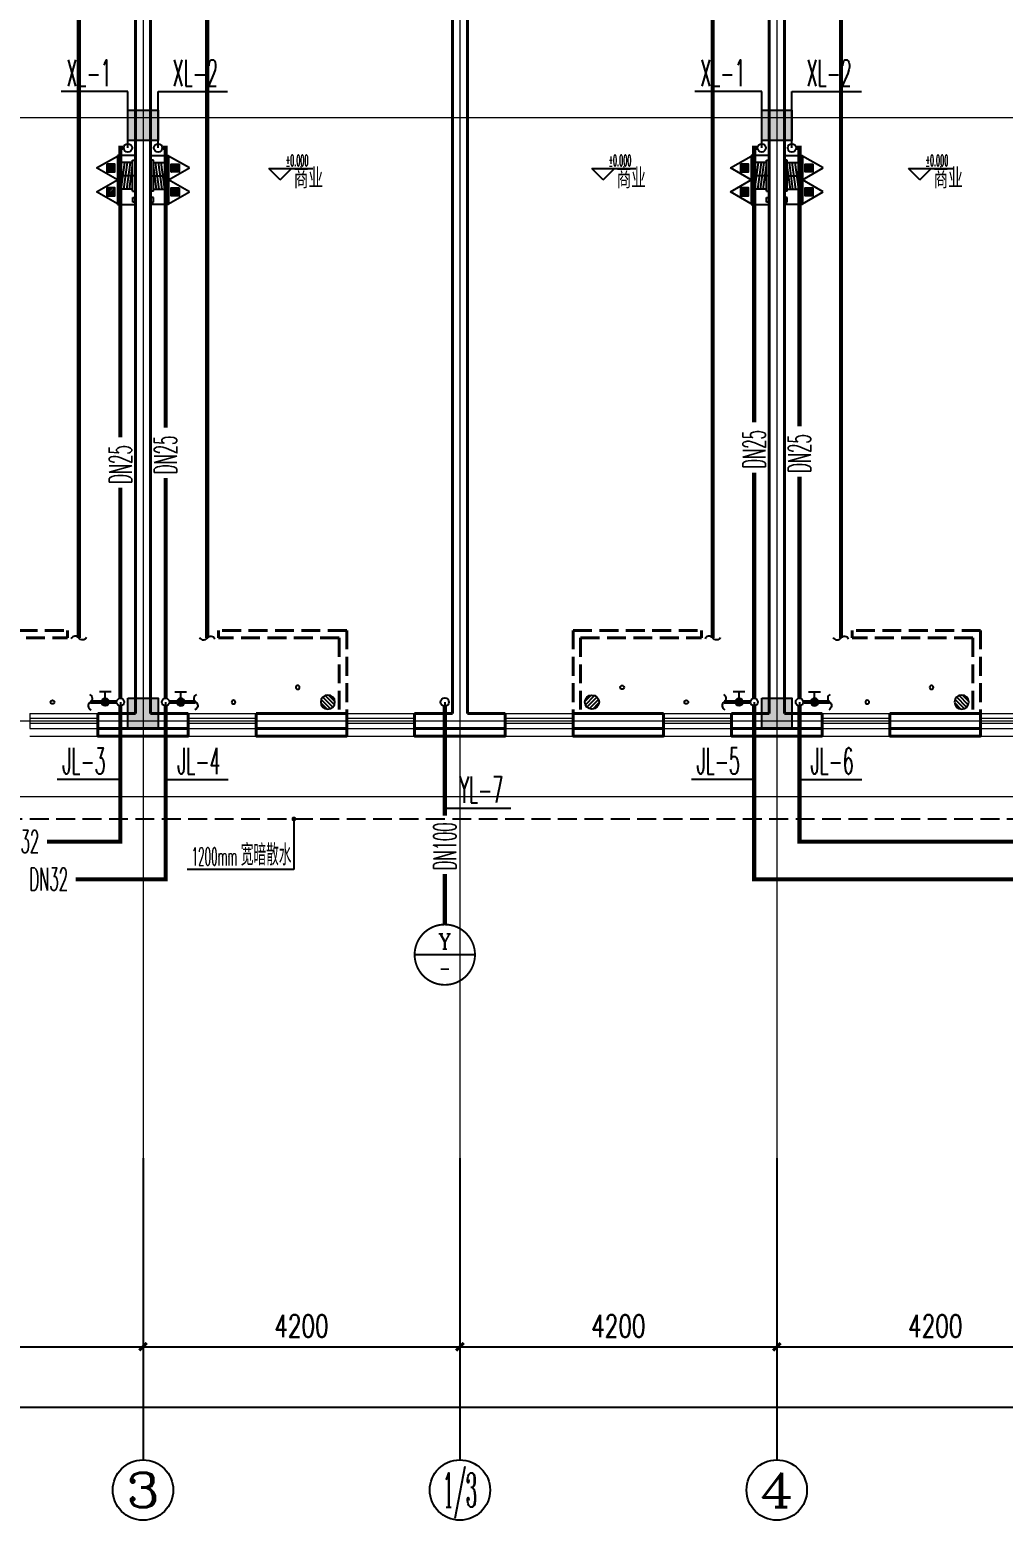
# Model space of a CAD drawing. Extents: x 1382187 to 1725648, y 860327 to 1571294.
# Drawn here: x 1495408 to 1508308, y 1127956 to 1147722 of the extents above; entities that cross this region are included whole.
import ezdxf
from ezdxf.enums import TextEntityAlignment as Align

# ---------------------------------------------------------------- set-up
doc = ezdxf.new("R2010")
doc.units = 0
doc.header["$LTSCALE"] = 1000
doc.header["$MEASUREMENT"] = 0
for name, pattern in [('__DASH', [0.35, 0.25, -0.1]), ('ACAD_ISO10W100', [18.5, 12, -3, 0.5, -3]), ('DASH', [0.35, 0.25, -0.1]), ('DOTE', [2.42, 2, -0.2, 0.02, -0.2])]:
    doc.linetypes.add(name, pattern=pattern)
for name, color, linetype in [('AXIS', 3, 'Continuous'), ('AXIS_TEXT', 4, 'Continuous'), ('C-AXIS(轴号)', 3, 'Continuous'), ('C-AXIS-T(字)', 7, 'Continuous'), ('DIM_ELEV', 3, 'Continuous'), ('DIM_LEAD', 3, 'Continuous'), ('DIM_不分区消火栓', 3, 'Continuous'), ('DIM_不分区给水', 3, 'Continuous'), ('DIM_雨水', 3, 'Continuous'), ('EQUIP_不分区给水', 7, 'Continuous'), ('EQUIP_地漏', 7, 'Continuous'), ('EQUIP_污水', 7, 'Continuous'), ('EQUIP_消防', 7, 'Continuous'), ('EQUIP_灭火器', 7, 'Continuous'), ('PIPE-不分区给水', 3, 'J'), ('PIPE-污水', 2, 'W'), ('PIPE-雨水', 4, 'Y'), ('PUB_TEXT', 4, 'Continuous'), ('S-COLU-HATCH', 30, 'Continuous'), ('S-COLU-LINE1', 6, 'Continuous'), ('TEXT_不分区给水', 7, 'Continuous'), ('TEXT_雨水', 4, 'Continuous'), ('VALVE_不分区给水', 7, 'Continuous'), ('VPIPE-不分区消火栓', 1, 'X'), ('VPIPE-不分区给水', 3, 'J'), ('VPIPE-雨水', 4, 'Y'), ('卫生间', 6, 'Continuous')]:
    doc.layers.add(name, color=color, linetype=linetype)
for name, color, linetype, lineweight in [('DOTE', 19, 'DOTE', 9), ('WALL', 9, 'Continuous', 40), ('WINDOW', 8, 'Continuous', 15), ('ZC', 6, 'Continuous', 40), ('平面-看线', 45, 'Continuous', 15)]:
    doc.layers.add(name, color=color, linetype=linetype, lineweight=lineweight)
doc.styles.add('_TCH_AXIS', font='COMPLEX', dxfattribs={"bigfont": 'GBCBIG'})
doc.styles.add('_TCH_DIM', font='SIMPLEX.shx', dxfattribs={"width": 0.6, "oblique": 10, "bigfont": 'hztxt.shx'})
doc.styles.add('_TCH_DIM_T3', font='SIMPLEX', dxfattribs={"width": 0.705882, "bigfont": 'GBCBIG'})
doc.styles.add('_TWT_CIRCLE', font='COMPLEX', dxfattribs={"width": 1.1, "height": 3.5, "bigfont": 'HZTXT'})
doc.styles.add('_TWT_PIPEDN', font='SIMPLEX.shx', dxfattribs={"width": 0.6, "oblique": 10, "height": 3, "bigfont": 'HZTXT.shx'})
doc.styles.add('_TWT_SERIAL', font='simplex.shx', dxfattribs={"width": 0.6, "oblique": 10, "height": 3.5, "bigfont": 'aadri.shx'})
doc.styles.add('COMPLEX', font='COMPLEX')
doc.styles.get("Standard").update_dxf_attribs({"font": 'gbenor.shx', "bigfont": 'gbcbig.shx'})
doc.linetypes.add('J', pattern='A,3,-0.2,["J",Standard,S=0.25,R=0,X=-0.1,Y=-0.115],-0.2', length=3.4)
doc.linetypes.add('W', pattern='A,3,-0.2,["W",Standard,S=0.25,R=0,X=-0.1,Y=-0.115],-0.2', length=3.4)
doc.linetypes.add('X', pattern='A,3,-0.2,["X",Standard,S=0.25,R=0,X=-0.1,Y=-0.115],-0.25', length=3.45)
doc.linetypes.add('Y', pattern='A,2,-0.2,["Y",Standard,S=0.4,R=0,X=-0.1,Y=-0.115],-0.35', length=2.55)
doc.dimstyles.new('_TCH_ARCH&&100', dxfattribs={"dimtxt": 297.5, "dimasz": 100, "dimexe": 250, "dimexo": 300, "dimgap": 126.25, "dimtad": 1, "dimdec": 0, "dimzin": 0, "dimdsep": 46, "dimtxsty": '_TCH_DIM_T3', "dimblk": 'ARCHTICK', "dimcen": 0.09, "dimclrt": 7, "dimazin": 2, "dimtfac": 1, "dimtdec": 0, "dimtix": 1, "dimtmove": 2, "dimatfit": 3, "dimfxl": 0, "dimtolj": 1, "dimtzin": 0, "dimarcsym": 0})

# ---------------------------------------------------------------- blocks, each defined once
blk = doc.blocks.new('A$C4674339A')
for p, q in [((650, 0), (0, 0)), ((0, 0), (0, -240)), ((64, -38), (64, 0)), ((270, 0), (270, -240)), ((473, -38), (473, 0)), ((560, -37), (560, 0)), ((618, 0), (618, -37)), ((650, -240), (650, 0)), ((6, -185), (0, -185)), ((0, -185), (0, -220)), ((6, -220), (6, -185)), ((10, -191), (6, -191)), ((6, -191), (6, -215)), ((10, -215), (10, -191)), ((472, -38), (64, -38)), ((68, -191), (68, -201)), ((92, -191), (68, -191)), ((92, -38), (92, -191)), ((449, -114), (92, -66)), ((449, -153), (92, -105)), ((449, -191), (92, -142)), ((92, -191), (449, -191)), ((449, -81), (133, -38)), ((449, -38), (449, -191)), ((449, -191), (473, -191)), ((473, -191), (473, -201)), ((618, -37), (560, -37)), ((0, -220), (6, -220)), ((0, -240), (650, -240)), ((6, -215), (10, -215)), ((10, -204), (10, -202)), ((10, -202), (479, -202)), ((479, -204), (10, -204)), ((479, -202), (479, -204))]:
    blk.add_line(p, q)
blk = doc.blocks.new('A$C0D704E5B')
at = {"layer": 'EQUIP_消防', "xscale": -1, "rotation": 90}
blk.add_blockref('A$C4674339A', (0, 0), dxfattribs=at)
blk = doc.blocks.new('1241241')
at = {"layer": 'WALL', "color": 251, "linetype": '__DASH'}
for p, q in [((1100, 2600), (0, 2600)), ((0, 2500), (0, 2600)), ((1100, 2600), (1100, 900)), ((1000, 2500), (0, 2500)), ((1000, 2500), (1000, 900)), ((1100, 900), (1000, 900))]:
    blk.add_line(p, q, dxfattribs=at)
blk = doc.blocks.new('12431231')
at = {"layer": 'S-COLU-HATCH'}
h = blk.add_hatch(color=8, dxfattribs=at)
h.dxf.hatch_style = 1
h.paths.add_polyline_path([(-42300, 9200), (-41900, 9200), (-41900, 8800), (-42300, 8800)])
h = blk.add_hatch(color=8, dxfattribs=at)
h.dxf.hatch_style = 1
h.paths.add_polyline_path([(-33900, 9200), (-33500, 9200), (-33500, 8800), (-33900, 8800)])
h = blk.add_hatch(color=8, dxfattribs=at)
h.dxf.hatch_style = 1
h.paths.add_polyline_path([(-42300, 1400), (-41900, 1400), (-41900, 1000), (-42300, 1000)])
h = blk.add_hatch(color=8, dxfattribs=at)
h.dxf.hatch_style = 1
h.paths.add_polyline_path([(-33900, 1400), (-33500, 1400), (-33500, 1000), (-33900, 1000)])
at = {"layer": 'S-COLU-LINE1', "color": 8}
for points in [[(-42300, 9200), (-41900, 9200), (-41900, 8800), (-42300, 8800)], [(-33900, 9200), (-33500, 9200), (-33500, 8800), (-33900, 8800)], [(-42300, 1400), (-41900, 1400), (-41900, 1000), (-42300, 1000)], [(-33900, 1400), (-33500, 1400), (-33500, 1000), (-33900, 1000)]]:
    blk.add_lwpolyline(points, close=True, dxfattribs=at)
blk = doc.blocks.new('_ArchTick')
at = {"color": 0, "linetype": 'ByBlock', "const_width": 0.4}
blk.add_lwpolyline([(-0.5, -0.5), (0.5, 0.5)], dxfattribs=at)
blk = doc.blocks.new('*D59')
at = {"layer": 'AXIS', "color": 0, "lineweight": -2}
for p, q in [((1484208, 1132456), (1484208, 1129206)), ((1539308, 1132456), (1539308, 1129206)), ((1484208, 1129456), (1539308, 1129456))]:
    blk.add_line(p, q, dxfattribs=at)
at = {"layer": 'Defpoints', "color": 0}
for p in [(1484208, 1132756), (1539308, 1132756), (1539308, 1129456)]:
    blk.add_point(p, dxfattribs=at)
at = {"layer": 'AXIS', "color": 0, "lineweight": -2, "xscale": 100, "yscale": 100, "zscale": 100, "rotation": 180}
blk.add_blockref('_ArchTick', (1484208, 1129456), dxfattribs=at)
at = {"layer": 'AXIS', "color": 0, "lineweight": -2, "xscale": 100, "yscale": 100, "zscale": 100}
blk.add_blockref('_ArchTick', (1539308, 1129456), dxfattribs=at)
at = {"layer": 'AXIS', "color": 7, "insert": (1511758, 1129731), "char_height": 297.5, "attachment_point": 5, "style": '_TCH_DIM_T3'}
blk.add_mtext('\\A1;55100', dxfattribs=at)
blk = doc.blocks.new('*D65')
at = {"layer": 'AXIS', "color": 0, "lineweight": -2}
for p, q in [((1505308, 1132456), (1505308, 1130006)), ((1509508, 1132456), (1509508, 1130006)), ((1505308, 1130256), (1509508, 1130256))]:
    blk.add_line(p, q, dxfattribs=at)
at = {"layer": 'Defpoints', "color": 0}
for p in [(1505308, 1132756), (1509508, 1132756), (1509508, 1130256)]:
    blk.add_point(p, dxfattribs=at)
at = {"layer": 'AXIS', "color": 0, "lineweight": -2, "xscale": 100, "yscale": 100, "zscale": 100, "rotation": 180}
blk.add_blockref('_ArchTick', (1505308, 1130256), dxfattribs=at)
at = {"layer": 'AXIS', "color": 0, "lineweight": -2, "xscale": 100, "yscale": 100, "zscale": 100}
blk.add_blockref('_ArchTick', (1509508, 1130256), dxfattribs=at)
at = {"layer": 'AXIS', "color": 7, "insert": (1507408, 1130531), "char_height": 297.5, "attachment_point": 5, "style": '_TCH_DIM_T3'}
blk.add_mtext('\\A1;4200', dxfattribs=at)
blk = doc.blocks.new('*D66')
at = {"layer": 'AXIS', "color": 0, "lineweight": -2}
for p, q in [((1501108, 1132456), (1501108, 1130006)), ((1505308, 1132456), (1505308, 1130006)), ((1501108, 1130256), (1505308, 1130256))]:
    blk.add_line(p, q, dxfattribs=at)
at = {"layer": 'Defpoints', "color": 0}
for p in [(1501108, 1132756), (1505308, 1132756), (1505308, 1130256)]:
    blk.add_point(p, dxfattribs=at)
at = {"layer": 'AXIS', "color": 0, "lineweight": -2, "xscale": 100, "yscale": 100, "zscale": 100, "rotation": 180}
blk.add_blockref('_ArchTick', (1501108, 1130256), dxfattribs=at)
at = {"layer": 'AXIS', "color": 0, "lineweight": -2, "xscale": 100, "yscale": 100, "zscale": 100}
blk.add_blockref('_ArchTick', (1505308, 1130256), dxfattribs=at)
at = {"layer": 'AXIS', "color": 7, "insert": (1503208, 1130531), "char_height": 297.5, "attachment_point": 5, "style": '_TCH_DIM_T3'}
blk.add_mtext('\\A1;4200', dxfattribs=at)
blk = doc.blocks.new('*D67')
at = {"layer": 'AXIS', "color": 0, "lineweight": -2}
for p, q in [((1496908, 1132456), (1496908, 1130006)), ((1501108, 1132456), (1501108, 1130006)), ((1496908, 1130256), (1501108, 1130256))]:
    blk.add_line(p, q, dxfattribs=at)
at = {"layer": 'Defpoints', "color": 0}
for p in [(1496908, 1132756), (1501108, 1132756), (1501108, 1130256)]:
    blk.add_point(p, dxfattribs=at)
at = {"layer": 'AXIS', "color": 0, "lineweight": -2, "xscale": 100, "yscale": 100, "zscale": 100, "rotation": 180}
blk.add_blockref('_ArchTick', (1496908, 1130256), dxfattribs=at)
at = {"layer": 'AXIS', "color": 0, "lineweight": -2, "xscale": 100, "yscale": 100, "zscale": 100}
blk.add_blockref('_ArchTick', (1501108, 1130256), dxfattribs=at)
at = {"layer": 'AXIS', "color": 7, "insert": (1499008, 1130531), "char_height": 297.5, "attachment_point": 5, "style": '_TCH_DIM_T3'}
blk.add_mtext('\\A1;4200', dxfattribs=at)
blk = doc.blocks.new('*D68')
at = {"layer": 'AXIS', "color": 0, "lineweight": -2}
for p, q in [((1492708, 1132456), (1492708, 1130006)), ((1496908, 1132456), (1496908, 1130006)), ((1492708, 1130256), (1496908, 1130256))]:
    blk.add_line(p, q, dxfattribs=at)
at = {"layer": 'Defpoints', "color": 0}
for p in [(1492708, 1132756), (1496908, 1132756), (1496908, 1130256)]:
    blk.add_point(p, dxfattribs=at)
at = {"layer": 'AXIS', "color": 0, "lineweight": -2, "xscale": 100, "yscale": 100, "zscale": 100, "rotation": 180}
blk.add_blockref('_ArchTick', (1492708, 1130256), dxfattribs=at)
at = {"layer": 'AXIS', "color": 0, "lineweight": -2, "xscale": 100, "yscale": 100, "zscale": 100}
blk.add_blockref('_ArchTick', (1496908, 1130256), dxfattribs=at)
at = {"layer": 'AXIS', "color": 7, "insert": (1494808, 1130531), "char_height": 297.5, "attachment_point": 5, "style": '_TCH_DIM_T3'}
blk.add_mtext('\\A1;4200', dxfattribs=at)
blk = doc.blocks.new('$TwtSys$00000147')
blk.add_circle((0, 0, 0), 25)
blk = doc.blocks.new('$TwtSys$00000141')
for p, q in [((-94, 8), (-10, 92)), ((-94, 8), (-10, 92)), ((-87, -35), (35, 87)), ((-87, -35), (35, 87)), ((-66, -66), (66, 66)), ((-66, -66), (66, 66)), ((-32, -87), (88, 33)), ((-32, -87), (88, 33)), ((11, -92), (92, -11)), ((11, -92), (92, -11))]:
    blk.add_line(p, q)
blk.add_circle((0, 0), 94)
blk.add_circle((0, 0), 94)
blk = doc.blocks.new('$TwtSys$00000132')
at = {"elevation": 0}
blk.add_lwpolyline([(7, -101, -0.575183), (0, 0, 0.604745), (-11, 101, 16.924828)], format="xyb", dxfattribs=at)
blk = doc.blocks.new('$VALVE$00000497')
for p, q in [((78, 138), (-78, 138)), ((0, 50), (0, 138))]:
    blk.add_line(p, q)
at = {"const_width": 49.6}
blk.add_lwpolyline([(25, 0, 1), (-25, 0, 1)], format="xyb", close=True, dxfattribs=at)
blk.add_circle((0, 0), 50)
blk = doc.blocks.new('$TwtSys$00000546')
h = blk.add_hatch()
h.set_pattern_fill('ANSI31', color=256, scale=200, style=0)
h.set_pattern_definition([(45, (-38543.802, -6670.83), (-17.67767, 17.67767), [])])
h.paths.add_polyline_path([(-65, 174), (65, 174), (65, 44), (-65, 44)])
for points in [[(0, 344), (-198, 0), (198, 0)], [(-65, 174), (65, 174), (65, 44), (-65, 44)]]:
    blk.add_lwpolyline(points, close=True)
blk = doc.blocks.new('$WINLIB2D$00000001')
at = {"color": 0}
for points in [[(-0.5, 0.5), (-0.5, -0.5)], [(-0.5, 0.5), (0.5, 0.5)], [(0.5, -0.5), (0.5, 0.5)], [(0.5, 0.167), (-0.5, 0.167)], [(0.5, -0.167), (-0.5, -0.167)], [(-0.5, -0.5), (0.5, -0.5)]]:
    blk.add_lwpolyline(points, dxfattribs=at)
blk = doc.blocks.new('_AXISO')
blk.add_circle((0, 0), 0.5)
at = {"layer": 'AXIS_TEXT', "style": 'COMPLEX', "width": 1.041667}
blk.add_attdef('A', text='', height=0.56, dxfattribs=at).set_placement((-0.25, -0.28), (0.25, -0.28), align=Align.FIT)

msp = doc.modelspace()

# ---------------------------------------------------------------- hatches: boundary and pattern name
at = {"layer": 'PIPE-不分区给水'}
for points in [[(1496607.9, 1146156.1), (1496607.9, 1146183.6), (1496580.4, 1146183.6)], [(1496607.9, 1146156.1), (1496580.4, 1146156.1), (1496580.4, 1146183.6)], [(1497207.9, 1146156.1), (1497207.9, 1146183.6), (1497235.4, 1146183.6)], [(1497207.9, 1146156.1), (1497235.4, 1146156.1), (1497235.4, 1146183.6)], [(1505007.9, 1146156.1), (1505007.9, 1146183.6), (1504980.4, 1146183.6)], [(1505007.9, 1146156.1), (1504980.4, 1146156.1), (1504980.4, 1146183.6)], [(1505607.9, 1146156.1), (1505607.9, 1146183.6), (1505635.4, 1146183.6)], [(1505607.9, 1146156.1), (1505635.4, 1146156.1), (1505635.4, 1146183.6)], [(1496607.9, 1136956.1), (1496635.4, 1136956.1), (1496635.4, 1136928.6)], [(1496607.9, 1136956.1), (1496607.9, 1136928.6), (1496635.4, 1136928.6)], [(1505607.9, 1136956.1), (1505580.4, 1136956.1), (1505580.4, 1136928.6)], [(1505607.9, 1136956.1), (1505607.9, 1136928.6), (1505580.4, 1136928.6)], [(1497207.9, 1136456.1), (1497235.4, 1136456.1), (1497235.4, 1136428.6)], [(1497207.9, 1136456.1), (1497207.9, 1136428.6), (1497235.4, 1136428.6)], [(1505007.9, 1136456.1), (1504980.4, 1136456.1), (1504980.4, 1136428.6)], [(1505007.9, 1136456.1), (1505007.9, 1136428.6), (1504980.4, 1136428.6)]]:
    msp.add_hatch(color=256, dxfattribs=at).paths.add_polyline_path(points)

# ---------------------------------------------------------------- linework, layer by layer
at = {"layer": 'C-AXIS(轴号)'}
for p, q in [((1496907.9, 1132756.1), (1496907.9, 1128756.1)), ((1501107.9, 1132756.1), (1501107.9, 1128756.1)), ((1505307.9, 1132756.1), (1505307.9, 1128756.1))]:
    msp.add_line(p, q, dxfattribs=at)
at = {"layer": 'DIM_ELEV', "color": 8}
for p, q in [((1498726.2, 1145730.6), (1498576.2, 1145880.6)), ((1498576.2, 1145880.6), (1499160.8, 1145880.6)), ((1498726.2, 1145730.6), (1498876.2, 1145880.6)), ((1503005.2, 1145730.6), (1502855.2, 1145880.6)), ((1502855.2, 1145880.6), (1503439.8, 1145880.6)), ((1503005.2, 1145730.6), (1503155.2, 1145880.6)), ((1507205.2, 1145730.6), (1507055.2, 1145880.6)), ((1507055.2, 1145880.6), (1507639.8, 1145880.6)), ((1507205.2, 1145730.6), (1507355.2, 1145880.6))]:
    msp.add_line(p, q, dxfattribs=at)
at = {"layer": 'DIM_LEAD', "color": 8}
for p, q in [((1498907.9, 1137256.1), (1498907.9, 1136583.9)), ((1498907.9, 1137256.1), (1498907.9, 1136583.9)), ((1498907.9, 1137256.1), (1498907.9, 1136583.9)), ((1498907.9, 1137256.1), (1498907.9, 1136583.9)), ((1498907.9, 1136583.9), (1497495, 1136583.9))]:
    msp.add_line(p, q, dxfattribs=at)
at = {"layer": 'DIM_LEAD', "color": 8, "const_width": 32}
msp.add_lwpolyline([(1498907.9, 1137272.1, 1), (1498907.9, 1137240.1, 1)], format="xyb", close=True, dxfattribs=at)
msp.add_lwpolyline([(1498907.9, 1137272.1, 1), (1498907.9, 1137240.1, 1)], format="xyb", close=True, dxfattribs=at)
msp.add_lwpolyline([(1498907.9, 1137272.1, 1), (1498907.9, 1137240.1, 1)], format="xyb", close=True, dxfattribs=at)
msp.add_lwpolyline([(1498907.9, 1137272.1, 1), (1498907.9, 1137240.1, 1)], format="xyb", close=True, dxfattribs=at)
at = {"layer": 'DIM_不分区消火栓'}
for p, q in [((1496707.9, 1146906.1), (1495822.9, 1146906.1)), ((1496707.9, 1146156.1), (1496707.9, 1146906.1)), ((1497107.9, 1146156.1), (1497107.9, 1146906.1)), ((1497107.9, 1146906.1), (1498028.6, 1146906.1)), ((1505107.9, 1146906.1), (1504222.9, 1146906.1)), ((1505107.9, 1146156.1), (1505107.9, 1146906.1)), ((1505507.9, 1146156.1), (1505507.9, 1146906.1)), ((1505507.9, 1146906.1), (1506428.6, 1146906.1))]:
    msp.add_line(p, q, dxfattribs=at)
at = {"layer": 'DIM_不分区给水'}
for p, q in [((1496607.9, 1138806.1), (1496607.9, 1137780.2)), ((1497207.9, 1138806.1), (1497207.9, 1137780.2)), ((1505007.9, 1138806.1), (1505007.9, 1137780.2)), ((1505607.9, 1138806.1), (1505607.9, 1137780.2)), ((1496607.9, 1137780.2), (1495771.9, 1137780.2)), ((1497207.9, 1137780.2), (1498034.4, 1137780.2)), ((1505007.9, 1137780.2), (1504178.5, 1137780.2)), ((1505607.9, 1137780.2), (1506434.4, 1137780.2))]:
    msp.add_line(p, q, dxfattribs=at)
at = {"layer": 'DIM_雨水'}
for p, q in [((1500907.9, 1138806.1), (1500907.9, 1137399.3)), ((1500907.9, 1137399.3), (1501783.8, 1137399.3)), ((1501307.9, 1135456.1), (1500507.9, 1135456.1))]:
    msp.add_line(p, q, dxfattribs=at)
at = {"layer": 'DIM_雨水', "const_width": 25}
msp.add_lwpolyline([(1501307.9, 1135456.1, 1), (1500507.9, 1135456.1, 1)], format="xyb", close=True, dxfattribs=at)
at = {"layer": 'DOTE', "linetype": 'ACAD_ISO10W100', "ltscale": 100}
for p, q in [((1496907.9, 1158956.1), (1496907.9, 1132756.1)), ((1501107.9, 1158956.1), (1501107.9, 1132756.1)), ((1505307.9, 1158956.1), (1505307.9, 1132756.1)), ((1540423.3, 1146556.1), (1482007.9, 1146556.1)), ((1482007.9, 1138556.1), (1513707.9, 1138556.1)), ((1482007.9, 1137556.1), (1540423.3, 1137556.1))]:
    msp.add_line(p, q, dxfattribs=at)
at = {"layer": 'PIPE-不分区给水', "const_width": 55}
for points in [[(1496652.9, 1146156.1), (1496607.9, 1146156.1)], [(1496607.9, 1146156.1), (1496607.9, 1142317.2)], [(1497162.9, 1146156.1), (1497207.9, 1146156.1)], [(1497207.9, 1146156.1), (1497207.9, 1142444.6)], [(1505052.9, 1146156.1), (1505007.9, 1146156.1)], [(1505007.9, 1146156.1), (1505007.9, 1142517.7)], [(1505562.9, 1146156.1), (1505607.9, 1146156.1)], [(1505607.9, 1146156.1), (1505607.9, 1142463.1)], [(1497207.9, 1141777.4), (1497207.9, 1138856.1)], [(1505007.9, 1141850.5), (1505007.9, 1138856.1)], [(1505607.9, 1141795.9), (1505607.9, 1138856.1)], [(1496607.9, 1141650.1), (1496607.9, 1138856.1)], [(1496557.9, 1138806.1), (1496207.9, 1138806.1)], [(1496607.9, 1138756.1), (1496607.9, 1136956.1)], [(1497207.9, 1138756.1), (1497207.9, 1136456.1)], [(1497257.9, 1138806.1), (1497607.9, 1138806.1)], [(1504957.9, 1138806.1), (1504607.9, 1138806.1)], [(1505007.9, 1138756.1), (1505007.9, 1136456.1)], [(1505607.9, 1138756.1), (1505607.9, 1136956.1)], [(1505657.9, 1138806.1), (1506007.9, 1138806.1)], [(1496607.9, 1136956.1), (1495633.8, 1136956.1)], [(1505607.9, 1136956.1), (1509580, 1136956.1)], [(1497207.9, 1136456.1), (1496016.7, 1136456.1)], [(1505007.9, 1136456.1), (1509579.9, 1136456.1)]]:
    msp.add_lwpolyline(points, dxfattribs=at)
at = {"layer": 'PIPE-污水', "const_width": 55}
for points in [[(1506157.7, 1139655.8), (1506157.7, 1154596.2)], [(1496058.2, 1139655.8), (1496058.2, 1151096.2)], [(1497757.7, 1139655.8), (1497757.7, 1151096.2)], [(1504458.2, 1139655.8), (1504458.1, 1151096.2)]]:
    msp.add_lwpolyline(points, dxfattribs=at)
at = {"layer": 'PIPE-雨水', "const_width": 55}
for points in [[(1500907.9, 1138751.1), (1500907.6, 1137297.8)], [(1500907.4, 1136524.2), (1500907.2, 1135856.1)]]:
    msp.add_lwpolyline(points, dxfattribs=at)
at = {"layer": 'VPIPE-不分区消火栓'}
for centre in [(1496707.9, 1146156.1), (1497107.9, 1146156.1), (1505107.9, 1146156.1), (1505507.9, 1146156.1)]:
    msp.add_circle(centre, 55, dxfattribs=at)
at = {"layer": 'VPIPE-不分区给水'}
for centre in [(1496607.9, 1138806.1), (1497207.9, 1138806.1), (1505007.9, 1138806.1), (1505607.9, 1138806.1)]:
    msp.add_circle(centre, 50, dxfattribs=at)
at = {"layer": 'VPIPE-雨水'}
msp.add_circle((1500907.9, 1138806.1), 55, dxfattribs=at)
at = {"layer": 'WALL', "color": 8}
for p, q in [((1505407.9, 1138656.1), (1505407.9, 1151556.1)), ((1496807.9, 1138656.1), (1496807.9, 1151356.1)), ((1497007.9, 1138656.1), (1497007.9, 1151356.1)), ((1501007.9, 1138656.1), (1501007.9, 1151356.1)), ((1501207.9, 1138656.1), (1501207.9, 1151356.1)), ((1505207.9, 1138656.1), (1505207.9, 1151356.1)), ((1496807.9, 1138656.1), (1496307.9, 1138656.1)), ((1496307.9, 1138656.1), (1496307.9, 1138456.1)), ((1497507.9, 1138656.1), (1497007.9, 1138656.1)), ((1497507.9, 1138456.1), (1497507.9, 1138656.1)), ((1499607.9, 1138656.1), (1498407.9, 1138656.1)), ((1498407.9, 1138656.1), (1498407.9, 1138456.1)), ((1499607.9, 1138456.1), (1499607.9, 1138656.1)), ((1501007.9, 1138656.1), (1500507.9, 1138656.1)), ((1500507.9, 1138656.1), (1500507.9, 1138456.1)), ((1501707.9, 1138656.1), (1501207.9, 1138656.1)), ((1501707.9, 1138456.1), (1501707.9, 1138656.1)), ((1503807.9, 1138656.1), (1502607.9, 1138656.1)), ((1502607.9, 1138656.1), (1502607.9, 1138456.1)), ((1503807.9, 1138456.1), (1503807.9, 1138656.1)), ((1505207.9, 1138656.1), (1504707.9, 1138656.1)), ((1504707.9, 1138656.1), (1504707.9, 1138456.1)), ((1505907.9, 1138656.1), (1505407.9, 1138656.1)), ((1505907.9, 1138456.1), (1505907.9, 1138656.1)), ((1508007.9, 1138656.1), (1506807.9, 1138656.1)), ((1506807.9, 1138656.1), (1506807.9, 1138456.1)), ((1508007.9, 1138456.1), (1508007.9, 1138656.1)), ((1496307.9, 1138456.1), (1496907.9, 1138456.1)), ((1496907.9, 1138456.1), (1497507.9, 1138456.1)), ((1498407.9, 1138456.1), (1499607.9, 1138456.1)), ((1500507.9, 1138456.1), (1501107.9, 1138456.1)), ((1501107.9, 1138456.1), (1501707.9, 1138456.1)), ((1502607.9, 1138456.1), (1503807.9, 1138456.1)), ((1504707.9, 1138456.1), (1505307.9, 1138456.1)), ((1505307.9, 1138456.1), (1505907.9, 1138456.1)), ((1506807.9, 1138456.1), (1508007.9, 1138456.1))]:
    msp.add_line(p, q, dxfattribs=at)
for points in [[(1496307.9, 1138456.1), (1496307.9, 1138356.1), (1497507.9, 1138356.1), (1497507.9, 1138456.1)], [(1498407.9, 1138456.1), (1498407.9, 1138356.1), (1499607.9, 1138356.1), (1499607.9, 1138456.1)], [(1500507.9, 1138456.1), (1500507.9, 1138356.1), (1501707.9, 1138356.1), (1501707.9, 1138456.1)], [(1502607.9, 1138456.1), (1502607.9, 1138356.1), (1503807.9, 1138356.1), (1503807.9, 1138456.1)], [(1504707.9, 1138456.1), (1504707.9, 1138356.1), (1505907.9, 1138356.1), (1505907.9, 1138456.1)], [(1506807.9, 1138456.1), (1506807.9, 1138356.1), (1508007.9, 1138356.1), (1508007.9, 1138456.1)]]:
    msp.add_lwpolyline(points, dxfattribs=at)
at = {"layer": '卫生间', "color": 8, "linetype": 'DASH'}
msp.add_lwpolyline([(1484007.9, 1152756.1), (1482807.9, 1152756.1), (1482807.9, 1137256.1), (1515007.9, 1137256.1), (1515007.9, 1142656.1), (1521607.9, 1142656.1), (1521607.9, 1136256.1), (1523707.9, 1136256.1)], dxfattribs=at)
at = {"layer": '平面-看线', "color": 8}
for points in [[(1495407.9, 1138356.1), (1496307.9, 1138356.1)], [(1497507.9, 1138356.1), (1498407.9, 1138356.1)], [(1499607.9, 1138356.1), (1500507.9, 1138356.1)], [(1501707.9, 1138356.1), (1502607.9, 1138356.1)], [(1503807.9, 1138356.1), (1504707.9, 1138356.1)], [(1505907.9, 1138356.1), (1506807.9, 1138356.1)], [(1508007.9, 1138356.1), (1508907.9, 1138356.1)]]:
    msp.add_lwpolyline(points, dxfattribs=at)

# ---------------------------------------------------------------- block references
at = {"color": 8, "rotation": 90}
for p in [(1496807.9, 1138656.1), (1505207.9, 1138656.1)]:
    msp.add_blockref('1241241', p, dxfattribs=at)
at = {"color": 8, "xscale": -1, "rotation": 269.9999999999409}
for p in [(1497007.9, 1138656.1), (1505407.9, 1138656.1)]:
    msp.add_blockref('1241241', p, dxfattribs=at)
at = {"layer": 'C-AXIS(轴号)'}
ref = msp.add_blockref('_AXISO', (1496907.9, 1128356.1), dxfattribs=dict(at, xscale=800, yscale=800, zscale=800))
ref.add_attrib('A', '3', dxfattribs={"layer": 'C-AXIS-T(字)', "height": 452.5, "style": '_TCH_AXIS', "width": 1.5}).set_placement((1496681.7, 1128129.9), (1497134.2, 1128129.9), align=Align.FIT)
ref = msp.add_blockref('_AXISO', (1501107.9, 1128356.1), dxfattribs=dict(at, xscale=800, yscale=800, zscale=800))
ref.add_attrib('A', '1/3', dxfattribs={"layer": 'C-AXIS-T(字)', "height": 452.55, "style": '_TCH_AXIS', "width": 0.411765}).set_placement((1500881.7, 1128129.9), (1501334.2, 1128129.9), align=Align.FIT)
ref = msp.add_blockref('_AXISO', (1505307.9, 1128356.1), dxfattribs=dict(at, xscale=800, yscale=800, zscale=800))
ref.add_attrib('A', '4', dxfattribs={"layer": 'C-AXIS-T(字)', "height": 452.5, "style": '_TCH_AXIS', "width": 1.3125}).set_placement((1505081.7, 1128129.9), (1505534.2, 1128129.9), align=Align.FIT)
at = {"layer": 'EQUIP_不分区给水', "rotation": 180}
for p in [(1496207.9, 1138806.1), (1504607.9, 1138806.1)]:
    msp.add_blockref('$TwtSys$00000132', p, dxfattribs=at)
at = {"layer": 'EQUIP_不分区给水', "yscale": -1, "rotation": 359.9999999999271}
for p in [(1497607.9, 1138806.1), (1506007.9, 1138806.1)]:
    msp.add_blockref('$TwtSys$00000132', p, dxfattribs=at)
at = {"layer": 'EQUIP_地漏', "yscale": -1, "rotation": 180}
for p in [(1499357.9, 1138806.1), (1507757.9, 1138806.1)]:
    msp.add_blockref('$TwtSys$00000141', p, dxfattribs=at)
at = {"layer": 'EQUIP_地漏'}
msp.add_blockref('$TwtSys$00000141', (1502857.9, 1138806.1), dxfattribs=at)
at = {"layer": 'EQUIP_污水', "rotation": 90}
for p in [(1496058.2, 1139655.8), (1504458.2, 1139655.8)]:
    msp.add_blockref('$TwtSys$00000132', p, dxfattribs=at)
at = {"layer": 'EQUIP_污水', "yscale": -1}
for name, p, rotation in [('$TwtSys$00000132', (1497757.7, 1139655.8), 89.9999999999564), ('$TwtSys$00000132', (1506157.7, 1139655.8), 89.9999999999564), ('$TwtSys$00000147', (1498957.7, 1139001.1), 180), ('$TwtSys$00000147', (1507357.7, 1139001.1), 180), ('$TwtSys$00000147', (1498107.3, 1138806.1), 180), ('$TwtSys$00000147', (1506507.3, 1138806.1), 180)]:
    msp.add_blockref(name, p, dxfattribs=dict(at, rotation=rotation))
at = {"layer": 'EQUIP_污水'}
for p in [(1503258.2, 1139001.1), (1495708.6, 1138806.1), (1504108.6, 1138806.1)]:
    msp.add_blockref('$TwtSys$00000147', p, dxfattribs=at)
at = {"layer": 'EQUIP_灭火器', "xscale": 0.8, "zscale": 0.8}
for p, yscale, rotation in [((1496567.9, 1145889.9), -0.8, 269.9999999999757), ((1497247.9, 1145889.9), 0.8, 269.999999999928), ((1504967.9, 1145889.9), -0.8, 269.9999999999757), ((1505647.9, 1145889.9), 0.8, 269.999999999928), ((1496567.9, 1145572.4), -0.8, 269.9999999999757), ((1497247.9, 1145572.4), 0.8, 269.999999999928), ((1504967.9, 1145572.4), -0.8, 269.9999999999757), ((1505647.9, 1145572.4), 0.8, 269.999999999928)]:
    msp.add_blockref('$TwtSys$00000546', p, dxfattribs=dict(at, yscale=yscale, rotation=rotation))
at = {"layer": 'S-COLU-LINE1', "color": 8}
msp.add_blockref('12431231', (1539007.9, 1137456.1), dxfattribs=at)
at = {"layer": 'VALVE_不分区给水', "xscale": -1, "yscale": -1, "rotation": 180}
for p in [(1496407.9, 1138806.1), (1504807.9, 1138806.1)]:
    msp.add_blockref('$VALVE$00000497', p, dxfattribs=at)
at = {"layer": 'VALVE_不分区给水', "xscale": -1, "rotation": 359.9999999999271}
for p in [(1497407.9, 1138806.1), (1505807.9, 1138806.1)]:
    msp.add_blockref('$VALVE$00000497', p, dxfattribs=at)
at = {"layer": 'WINDOW', "xscale": 900, "yscale": 200, "zscale": 900}
for p in [(1495857.9, 1138556.1), (1497957.9, 1138556.1), (1500057.9, 1138556.1), (1502157.9, 1138556.1), (1504257.9, 1138556.1), (1506357.9, 1138556.1), (1508457.9, 1138556.1)]:
    msp.add_blockref('$WINLIB2D$00000001', p, dxfattribs=at)
at = {"layer": 'ZC', "xscale": -1, "rotation": 359.9999999999038}
for p in [(1496807.9, 1146056.1), (1505207.9, 1146056.1)]:
    msp.add_blockref('A$C0D704E5B', p, dxfattribs=at)
at = {"layer": 'ZC'}
for p in [(1497007.9, 1146056.1), (1505407.9, 1146056.1)]:
    msp.add_blockref('A$C0D704E5B', p, dxfattribs=at)

# ---------------------------------------------------------------- texts
at = {"layer": 'DIM_ELEV', "color": 8, "style": '_TCH_DIM', "width": 0.423529}
for p in [(1498798.8, 1145915.6), (1503077.8, 1145915.6), (1507277.8, 1145915.6)]:
    msp.add_text('%%P0.000', height=148.75, dxfattribs=at).set_placement(p)
at = {"layer": 'DIM_LEAD', "color": 7, "style": '_TCH_DIM'}
for s, height, width, p in [('宽暗散水', 280, 0.6, (1498203.8, 1136639.9)), ('1200mm', 238, 0.423529, (1497551, 1136639.9))]:
    msp.add_text(s, height=height, dxfattribs=dict(at, width=width)).set_placement(p)
at = {"layer": 'DIM_不分区消火栓', "color": 7, "style": '_TWT_SERIAL', "width": 0.48}
for s, p in [('XL-1', (1495892.9, 1146976.1)), ('XL-2', (1497300.7, 1146976.1)), ('XL-1', (1504292.9, 1146976.1)), ('XL-2', (1505700.7, 1146976.1))]:
    msp.add_text(s, height=350, dxfattribs=at).set_placement(p)
at = {"layer": 'DIM_不分区给水', "color": 7, "style": '_TWT_SERIAL', "width": 0.48}
for s, p in [('JL-3', (1495841.9, 1137850.2)), ('JL-4', (1497364.5, 1137850.2)), ('JL-5', (1504248.5, 1137850.2)), ('JL-6', (1505757.3, 1137850.2))]:
    msp.add_text(s, height=350, dxfattribs=at).set_placement(p)
at = {"layer": 'DIM_雨水', "color": 7, "style": '_TWT_SERIAL', "width": 0.48}
msp.add_text('YL-7', height=350, dxfattribs=at).set_placement((1501097.8, 1137469.3))
at = {"layer": 'DIM_雨水', "color": 7, "style": '_TWT_CIRCLE'}
msp.add_text('Y', height=203.9, dxfattribs=at).set_placement((1500822.5, 1135530.9), (1500993.4, 1135530.9), align=Align.FIT)
at = {"layer": 'DIM_雨水', "color": 7, "style": '_TWT_CIRCLE', "width": 0.777778}
msp.add_text('-', height=207, dxfattribs=at).set_placement((1500832.1, 1135174.9), (1500983.8, 1135174.9), align=Align.FIT)
at = {"layer": 'PUB_TEXT', "color": 8}
for p in [(1498905.4, 1145618.9), (1503184.4, 1145618.9), (1507384.4, 1145618.9)]:
    msp.add_text('商业', height=270.07, dxfattribs=at).set_placement(p)
at = {"layer": 'TEXT_不分区给水', "style": '_TWT_PIPEDN', "width": 0.48}
for p in [(1497357.9, 1141827.4), (1505157.9, 1141900.5), (1505757.9, 1141845.9), (1496757.9, 1141700.1)]:
    msp.add_text('DN25', height=300, rotation=90, dxfattribs=at).set_placement(p)
for p in [(1495019.9, 1136806.1), (1495402.7, 1136306.1)]:
    msp.add_text('DN32', height=300, dxfattribs=at).set_placement(p)
at = {"layer": 'TEXT_雨水', "color": 0, "style": '_TWT_PIPEDN', "width": 0.48}
msp.add_text('DN100', height=300, rotation=89.98628, dxfattribs=at).set_placement((1501057.4, 1136574.1))

# ---------------------------------------------------------------- dimensions: what is measured, and where the dimension line sits
at = {"layer": 'AXIS'}
for p1, p2, distance, picture, middle in [((1484207.9, 1132756.1), (1539307.9, 1132756.1), -3300, '*D59', (1511757.9, 1129731.1)), ((1492707.9, 1132756.1), (1496907.9, 1132756.1), -2500, '*D68', (1494807.9, 1130531.1)), ((1496907.9, 1132756.1), (1501107.9, 1132756.1), -2500, '*D67', (1499007.9, 1130531.1)), ((1501107.9, 1132756.1), (1505307.9, 1132756.1), -2500, '*D66', (1503207.9, 1130531.1)), ((1505307.9, 1132756.1), (1509507.9, 1132756.1), -2500, '*D65', (1507407.9, 1130531.1))]:
    dim = msp.add_aligned_dim(p1=p1, p2=p2, distance=distance, dimstyle='_TCH_ARCH&&100', dxfattribs=at)
    dim.commit()
    dim.dimension.update_dxf_attribs({"geometry": picture, "text_midpoint": middle})

doc.saveas('drawing.dxf')
